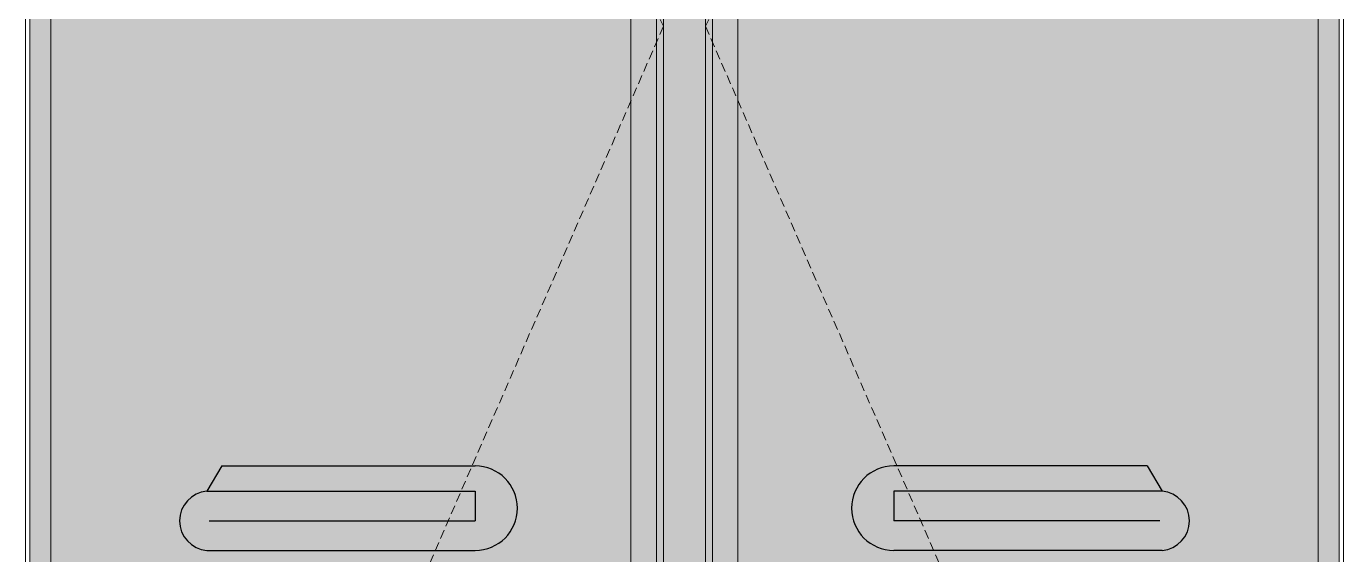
# Model space of a CAD drawing. Header units: millimetres. Extents: x 126 to 12547, y 1644 to 26714.
# Drawn here: x 10658 to 11593, y 3924 to 4300 of the extents above; entities that cross this region are included whole.
import ezdxf

# ---------------------------------------------------------------- set-up
doc = ezdxf.new("R2010")
doc.units = ezdxf.units.MM
doc.linetypes.add('NASCOSTA', pattern=[9.525, 6.35, -3.175])
for name, color, linetype, lineweight in [('F_MULTI laminato OPACO', 1, 'Continuous', 5), ('F_MULTI laminato OPACO_retino', 1, 'Continuous', 5), ('F_MULTI tessuto', 151, 'Continuous', 5), ('F_Proiezioni', 253, 'NASCOSTA', 9), ('F_Retini', 252, 'Continuous', 5)]:
    doc.layers.add(name, color=color, linetype=linetype, lineweight=lineweight)
doc.layers.add('VESTIARIO - clothing', color=185, linetype='Continuous')

# ---------------------------------------------------------------- blocks, each defined once
blk = doc.blocks.new('ARMADIO_camera master_prospetto_fronte_aperto')
at = {"layer": 'F_MULTI laminato OPACO_retino', "transparency": 33554687}
h = blk.add_hatch(color=9, dxfattribs=at)
h.dxf.hatch_style = 1
h.paths.add_polyline_path([(61944.93, 11065.63), (61984.93, 11065.63), (61984.93, 13145.63), (61944.93, 13145.63)])
at = {"layer": 'F_MULTI laminato OPACO', "color": 1}
blk.add_lwpolyline([(61944.93, 11065.63), (61984.93, 11065.63), (61984.93, 13145.63), (61944.93, 13145.63)], close=True, dxfattribs=at)
at = {"layer": 'F_MULTI tessuto'}
for points in [[(61514.93, 11071.13), (61496.93, 11071.13), (61496.93, 13111.13), (61514.93, 13111.13)], [(61944.93, 11071.13), (61926.93, 11071.13), (61926.93, 13111.13), (61944.93, 13111.13)], [(62002.93, 11071.13), (61984.93, 11071.13), (61984.93, 13111.13), (62002.93, 13111.13)], [(62432.93, 11071.13), (62414.93, 11071.13), (62414.93, 13111.13), (62432.93, 13111.13)]]:
    blk.add_lwpolyline(points, close=True, dxfattribs=at)
at = {"layer": 'VESTIARIO - clothing', "color": 3}
for p, q in [((61636.23, 11793.19), (61625.63, 11775.19)), ((61636.23, 11793.19), (61816.23, 11793.19)), ((62293.63, 11793.19), (62113.63, 11793.19)), ((62293.63, 11793.19), (62304.23, 11775.19)), ((61625.63, 11775.19), (61816.23, 11775.19)), ((61816.23, 11775.19), (61816.23, 11754.19)), ((62113.63, 11775.19), (62113.63, 11754.19)), ((62304.23, 11775.19), (62113.63, 11775.19)), ((61627.3, 11754.19), (61816.23, 11754.19)), ((62302.56, 11754.19), (62113.63, 11754.19)), ((61625.63, 11733.19), (61816.23, 11733.19)), ((62304.23, 11733.19), (62113.63, 11733.19))]:
    blk.add_line(p, q, dxfattribs=at)
for centre, radius, start, end in [((61816.23, 11763.19), 30, 270, 90), ((62113.63, 11763.19), 30, 90, 270), ((61627.3, 11754.19), 21.07, 94.54972, 265.45028), ((62302.56, 11754.19), 21.07, 274.54972, 85.45028)]:
    blk.add_arc(centre, radius, start, end, dxfattribs=at)
blk = doc.blocks.new('ARMADIO_camera master_prospetto_fronte_chiuso')
at = {"layer": 'F_MULTI laminato OPACO_retino', "true_color": 0x939598, "transparency": 33554636}
h = blk.add_hatch(color=252, dxfattribs=at)
h.dxf.hatch_style = 1
h.paths.add_polyline_path([(61499.93, 13120.63), (61949.93, 13120.63), (61949.93, 11070.63), (61499.93, 11070.63)])
h = blk.add_hatch(color=252, dxfattribs=at)
h.dxf.hatch_style = 1
h.paths.add_polyline_path([(62429.93, 13120.63), (61979.93, 13120.63), (61979.93, 11070.63), (62429.93, 11070.63)])
at = {"layer": 'F_MULTI laminato OPACO', "color": 6}
for points in [[(61499.93, 13120.63), (61949.93, 13120.63), (61949.93, 11070.63), (61499.93, 11070.63)], [(62429.93, 13120.63), (61979.93, 13120.63), (61979.93, 11070.63), (62429.93, 11070.63)]]:
    blk.add_lwpolyline(points, close=True, dxfattribs=at)
at = {"layer": 'F_Proiezioni', "color": 1}
for points in [[(61499.93, 13120.63), (61949.93, 12105.63), (61499.93, 11071.13)], [(62429.93, 13120.63), (61979.93, 12105.63), (62429.93, 11071.13)]]:
    blk.add_lwpolyline(points, dxfattribs=at)
at = {"layer": 'F_Retini', "color": 1}
blk.add_blockref('ARMADIO_camera master_prospetto_fronte_aperto', (0, 0), dxfattribs=at)

msp = doc.modelspace()

# ---------------------------------------------------------------- block references
at = {"layer": 'F_Retini', "color": 1}
msp.add_blockref('ARMADIO_camera master_prospetto_fronte_chiuso', (-50839.06, -7806.09), dxfattribs=at)

doc.saveas('drawing.dxf')
